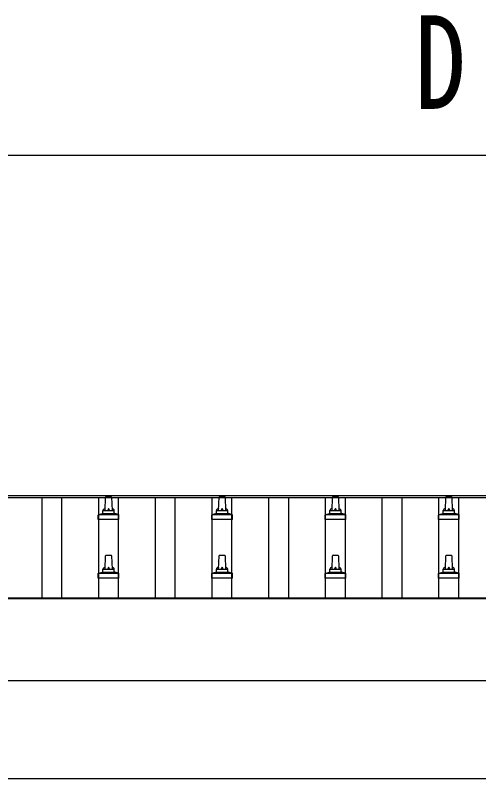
# Model space of a CAD drawing. Units: millimetres, scale not verified. Extents: x -21025 to 21025, y -14850 to 14850.
# Drawn here: x -13456 to -12639, y 2564 to 3910 of the extents above; entities that cross this region are included whole.
import ezdxf
from ezdxf.enums import TextEntityAlignment as Align

# ---------------------------------------------------------------- set-up
doc = ezdxf.new("R2010")
doc.units = ezdxf.units.MM
doc.header["$LTSCALE"] = 60
for name, color, linetype in [('0-5_YKK_13', 4, 'Continuous'), ('0-6_YKK_A1', 4, 'Continuous'), ('0-7_YKK_D', 6, 'Continuous')]:
    doc.layers.add(name, color=color, linetype=linetype)
doc.styles.add('ＭＳ ゴシック', font='')
doc.styles.get('ＭＳ ゴシック').set_extended_font_data('MS Gothic')

msp = doc.modelspace()

# ---------------------------------------------------------------- linework, layer by layer
at = {"layer": '0-5_YKK_13'}
for p, q in [((-13297.4, 3037.03), (-13296.67, 3060.56)), ((-13295.68, 3061.53), (-13287.13, 3061.53)), ((-13286.13, 3060.56), (-13285.4, 3037.03)), ((-13097.4, 3037.03), (-13096.67, 3060.56)), ((-13095.68, 3061.53), (-13087.13, 3061.53)), ((-13086.13, 3060.56), (-13085.4, 3037.03)), ((-12897.4, 3037.03), (-12896.67, 3060.56)), ((-12895.68, 3061.53), (-12887.13, 3061.53)), ((-12886.13, 3060.56), (-12885.4, 3037.03)), ((-12697.4, 3037.03), (-12696.67, 3060.56)), ((-12695.68, 3061.53), (-12687.13, 3061.53)), ((-12686.13, 3060.56), (-12685.4, 3037.03)), ((-13309.65, 3021.53), (-13309.65, 3029.25)), ((-13309.27, 3030.03), (-13273.53, 3030.03)), ((-13308.89, 3030.22), (-13302.17, 3031.85)), ((-13301.78, 3032.03), (-13281.02, 3032.03)), ((-13301.4, 3032.82), (-13301.4, 3037.03)), ((-13300.4, 3037.03), (-13282.4, 3037.03)), ((-13281.4, 3032.82), (-13281.4, 3037.03)), ((-13273.92, 3030.22), (-13280.64, 3031.85)), ((-13273.15, 3021.53), (-13273.15, 3029.25)), ((-13109.65, 3021.53), (-13109.65, 3029.25)), ((-13109.27, 3030.03), (-13073.53, 3030.03)), ((-13108.89, 3030.22), (-13102.17, 3031.85)), ((-13101.78, 3032.03), (-13081.02, 3032.03)), ((-13101.4, 3032.82), (-13101.4, 3037.03)), ((-13100.4, 3037.03), (-13082.4, 3037.03)), ((-13081.4, 3032.82), (-13081.4, 3037.03)), ((-13073.92, 3030.22), (-13080.64, 3031.85)), ((-13073.15, 3021.53), (-13073.15, 3029.25)), ((-12909.65, 3021.53), (-12909.65, 3029.25)), ((-12909.27, 3030.03), (-12873.53, 3030.03)), ((-12908.89, 3030.22), (-12902.17, 3031.85)), ((-12901.78, 3032.03), (-12881.02, 3032.03)), ((-12901.4, 3032.82), (-12901.4, 3037.03)), ((-12900.4, 3037.03), (-12882.4, 3037.03)), ((-12881.4, 3032.82), (-12881.4, 3037.03)), ((-12873.92, 3030.22), (-12880.64, 3031.85)), ((-12873.15, 3021.53), (-12873.15, 3029.25)), ((-12709.65, 3021.53), (-12709.65, 3029.25)), ((-12709.27, 3030.03), (-12673.53, 3030.03)), ((-12708.89, 3030.22), (-12702.17, 3031.85)), ((-12701.78, 3032.03), (-12681.02, 3032.03)), ((-12701.4, 3032.82), (-12701.4, 3037.03)), ((-12700.4, 3037.03), (-12682.4, 3037.03)), ((-12681.4, 3032.82), (-12681.4, 3037.03)), ((-12673.92, 3030.22), (-12680.64, 3031.85)), ((-12673.15, 3021.53), (-12673.15, 3029.25)), ((-13273.15, 3021.53), (-13309.65, 3021.53)), ((-13073.15, 3021.53), (-13109.65, 3021.53)), ((-12873.15, 3021.53), (-12909.65, 3021.53)), ((-12673.15, 3021.53), (-12709.65, 3021.53)), ((-13297.4, 2933.7), (-13296.67, 2957.22)), ((-13295.68, 2958.2), (-13287.13, 2958.2)), ((-13286.13, 2957.22), (-13285.4, 2933.7)), ((-13097.4, 2933.7), (-13096.67, 2957.22)), ((-13095.68, 2958.2), (-13087.13, 2958.2)), ((-13086.13, 2957.22), (-13085.4, 2933.7)), ((-12897.4, 2933.7), (-12896.67, 2957.22)), ((-12895.68, 2958.2), (-12887.13, 2958.2)), ((-12886.13, 2957.22), (-12885.4, 2933.7)), ((-12697.4, 2933.7), (-12696.67, 2957.22)), ((-12695.68, 2958.2), (-12687.13, 2958.2)), ((-12686.13, 2957.22), (-12685.4, 2933.7)), ((-13301.4, 2929.49), (-13301.4, 2933.7)), ((-13300.4, 2933.7), (-13282.4, 2933.7)), ((-13281.4, 2929.49), (-13281.4, 2933.7)), ((-13101.4, 2929.49), (-13101.4, 2933.7)), ((-13100.4, 2933.7), (-13082.4, 2933.7)), ((-13081.4, 2929.49), (-13081.4, 2933.7)), ((-12901.4, 2929.49), (-12901.4, 2933.7)), ((-12900.4, 2933.7), (-12882.4, 2933.7)), ((-12881.4, 2929.49), (-12881.4, 2933.7)), ((-12701.4, 2929.49), (-12701.4, 2933.7)), ((-12700.4, 2933.7), (-12682.4, 2933.7)), ((-12681.4, 2929.49), (-12681.4, 2933.7)), ((-13309.65, 2918.2), (-13309.65, 2925.91)), ((-13309.27, 2926.7), (-13273.53, 2926.7)), ((-13308.89, 2926.88), (-13302.17, 2928.51)), ((-13301.78, 2928.7), (-13281.02, 2928.7)), ((-13273.92, 2926.88), (-13280.64, 2928.51)), ((-13273.15, 2918.2), (-13273.15, 2925.91)), ((-13109.65, 2918.2), (-13109.65, 2925.91)), ((-13109.27, 2926.7), (-13073.53, 2926.7)), ((-13108.89, 2926.88), (-13102.17, 2928.51)), ((-13101.78, 2928.7), (-13081.02, 2928.7)), ((-13073.92, 2926.88), (-13080.64, 2928.51)), ((-13073.15, 2918.2), (-13073.15, 2925.91)), ((-12909.65, 2918.2), (-12909.65, 2925.91)), ((-12909.27, 2926.7), (-12873.53, 2926.7)), ((-12908.89, 2926.88), (-12902.17, 2928.51)), ((-12901.78, 2928.7), (-12881.02, 2928.7)), ((-12873.92, 2926.88), (-12880.64, 2928.51)), ((-12873.15, 2918.2), (-12873.15, 2925.91)), ((-12709.65, 2918.2), (-12709.65, 2925.91)), ((-12709.27, 2926.7), (-12673.53, 2926.7)), ((-12708.89, 2926.88), (-12702.17, 2928.51)), ((-12701.78, 2928.7), (-12681.02, 2928.7)), ((-12673.92, 2926.88), (-12680.64, 2928.51)), ((-12673.15, 2918.2), (-12673.15, 2925.91)), ((-13273.15, 2918.2), (-13309.65, 2918.2)), ((-13073.15, 2918.2), (-13109.65, 2918.2)), ((-12873.15, 2918.2), (-12909.65, 2918.2)), ((-12673.15, 2918.2), (-12709.65, 2918.2))]:
    msp.add_line(p, q, dxfattribs=at)
for centre, radius, start, end in [((-13295.68, 3060.53), 1, 90, 178.60509), ((-13287.13, 3060.53), 1, 1.39491, 90), ((-13095.68, 3060.53), 1, 90, 178.60509), ((-13087.13, 3060.53), 1, 1.39491, 90), ((-12895.68, 3060.53), 1, 90, 178.60509), ((-12887.13, 3060.53), 1, 1.39491, 90), ((-12695.68, 3060.53), 1, 90, 178.60509), ((-12687.13, 3060.53), 1, 1.39491, 90), ((-13308.65, 3029.25), 1, 103.62699, 180), ((-13302.4, 3032.82), 1, 283.62699, 0), ((-13297.32, 3036.4), 4.13, 90, 171.17633), ((-13300.4, 3036.03), 1, 90, 180), ((-13288.07, 3037.03), 4.83, 133.60282, 180), ((-13294.73, 3037.03), 4.83, 0, 46.39718), ((-13285.49, 3036.4), 4.13, 8.82367, 90), ((-13282.4, 3036.03), 1, 0, 90), ((-13280.4, 3032.82), 1, 180, 256.37301), ((-13274.15, 3029.25), 1, 0, 76.37301), ((-13108.65, 3029.25), 1, 103.62699, 180), ((-13102.4, 3032.82), 1, 283.62699, 0), ((-13097.32, 3036.4), 4.13, 90, 171.17633), ((-13100.4, 3036.03), 1, 90, 180), ((-13088.07, 3037.03), 4.83, 133.60282, 180), ((-13094.73, 3037.03), 4.83, 0, 46.39718), ((-13085.49, 3036.4), 4.13, 8.82367, 90), ((-13082.4, 3036.03), 1, 0, 90), ((-13080.4, 3032.82), 1, 180, 256.37301), ((-13074.15, 3029.25), 1, 0, 76.37301), ((-12908.65, 3029.25), 1, 103.62699, 180), ((-12902.4, 3032.82), 1, 283.62699, 0), ((-12897.32, 3036.4), 4.13, 90, 171.17633), ((-12900.4, 3036.03), 1, 90, 180), ((-12888.07, 3037.03), 4.83, 133.60282, 180), ((-12894.73, 3037.03), 4.83, 0, 46.39718), ((-12885.49, 3036.4), 4.13, 8.82367, 90), ((-12882.4, 3036.03), 1, 0, 90), ((-12880.4, 3032.82), 1, 180, 256.37301), ((-12874.15, 3029.25), 1, 0, 76.37301), ((-12708.65, 3029.25), 1, 103.62699, 180), ((-12702.4, 3032.82), 1, 283.62699, 0), ((-12697.32, 3036.4), 4.13, 90, 171.17633), ((-12700.4, 3036.03), 1, 90, 180), ((-12688.07, 3037.03), 4.83, 133.60282, 180), ((-12694.73, 3037.03), 4.83, 0, 46.39718), ((-12685.49, 3036.4), 4.13, 8.82367, 90), ((-12682.4, 3036.03), 1, 0, 90), ((-12680.4, 3032.82), 1, 180, 256.37301), ((-12674.15, 3029.25), 1, 0, 76.37301), ((-13295.68, 2957.2), 1, 90, 178.60509), ((-13287.13, 2957.2), 1, 1.39491, 90), ((-13095.68, 2957.2), 1, 90, 178.60509), ((-13087.13, 2957.2), 1, 1.39491, 90), ((-12895.68, 2957.2), 1, 90, 178.60509), ((-12887.13, 2957.2), 1, 1.39491, 90), ((-12695.68, 2957.2), 1, 90, 178.60509), ((-12687.13, 2957.2), 1, 1.39491, 90), ((-13297.32, 2933.07), 4.13, 90, 171.17633), ((-13300.4, 2932.7), 1, 90, 180), ((-13288.07, 2933.7), 4.83, 133.60282, 180), ((-13294.73, 2933.7), 4.83, 0, 46.39718), ((-13285.49, 2933.07), 4.13, 8.82367, 90), ((-13282.4, 2932.7), 1, 0, 90), ((-13097.32, 2933.07), 4.13, 90, 171.17633), ((-13100.4, 2932.7), 1, 90, 180), ((-13088.07, 2933.7), 4.83, 133.60282, 180), ((-13094.73, 2933.7), 4.83, 0, 46.39718), ((-13085.49, 2933.07), 4.13, 8.82367, 90), ((-13082.4, 2932.7), 1, 0, 90), ((-12897.32, 2933.07), 4.13, 90, 171.17633), ((-12900.4, 2932.7), 1, 90, 180), ((-12888.07, 2933.7), 4.83, 133.60282, 180), ((-12894.73, 2933.7), 4.83, 0, 46.39718), ((-12885.49, 2933.07), 4.13, 8.82367, 90), ((-12882.4, 2932.7), 1, 0, 90), ((-12697.32, 2933.07), 4.13, 90, 171.17633), ((-12700.4, 2932.7), 1, 90, 180), ((-12688.07, 2933.7), 4.83, 133.60282, 180), ((-12694.73, 2933.7), 4.83, 0, 46.39718), ((-12685.49, 2933.07), 4.13, 8.82367, 90), ((-12682.4, 2932.7), 1, 0, 90), ((-13308.65, 2925.91), 1, 103.62699, 180), ((-13302.4, 2929.49), 1, 283.62699, 0), ((-13280.4, 2929.49), 1, 180, 256.37301), ((-13274.15, 2925.91), 1, 0, 76.37301), ((-13108.65, 2925.91), 1, 103.62699, 180), ((-13102.4, 2929.49), 1, 283.62699, 0), ((-13080.4, 2929.49), 1, 180, 256.37301), ((-13074.15, 2925.91), 1, 0, 76.37301), ((-12908.65, 2925.91), 1, 103.62699, 180), ((-12902.4, 2929.49), 1, 283.62699, 0), ((-12880.4, 2929.49), 1, 180, 256.37301), ((-12874.15, 2925.91), 1, 0, 76.37301), ((-12708.65, 2925.91), 1, 103.62699, 180), ((-12702.4, 2929.49), 1, 283.62699, 0), ((-12680.4, 2929.49), 1, 180, 256.37301), ((-12674.15, 2925.91), 1, 0, 76.37301)]:
    msp.add_arc(centre, radius, start, end, dxfattribs=at)
at = {"layer": '0-6_YKK_A1'}
for p, q in [((-17514.4, 3063.55), (-9713.9, 3063.55)), ((-17514.4, 3059.96), (-9691.4, 3059.96)), ((-13408.9, 2883.51), (-13408.9, 3059.96)), ((-13373.9, 2883.51), (-13373.9, 3059.96)), ((-13308.9, 2883.51), (-13308.9, 3059.96)), ((-13273.9, 2883.51), (-13273.9, 3059.96)), ((-13208.9, 2883.51), (-13208.9, 3059.96)), ((-13173.9, 2883.51), (-13173.9, 3059.96)), ((-13108.9, 2883.51), (-13108.9, 3059.96)), ((-13073.9, 2883.51), (-13073.9, 3059.96)), ((-13008.9, 2883.51), (-13008.9, 3059.96)), ((-12973.9, 2883.51), (-12973.9, 3059.96)), ((-12908.9, 2883.51), (-12908.9, 3059.96)), ((-12873.9, 2883.51), (-12873.9, 3059.96)), ((-12808.9, 2883.51), (-12808.9, 3059.96)), ((-12773.9, 2883.51), (-12773.9, 3059.96)), ((-12708.9, 2883.51), (-12708.9, 3059.96)), ((-12673.9, 2883.51), (-12673.9, 3059.96)), ((-17514.4, 2883.51), (-11501.4, 2883.51)), ((-17509.7, 2881.95), (-11501.4, 2881.95)), ((-11501.4, 2737.08), (-17509.7, 2737.08)), ((-11506.4, 2564.44), (-17397.75, 2564.44))]:
    msp.add_line(p, q, dxfattribs=at)
at = {"layer": '0-7_YKK_D'}
msp.add_line((-17276.4, 3663.55), (-8106.4, 3663.55), dxfattribs=at)

# ---------------------------------------------------------------- texts
at = {"layer": '0-7_YKK_D', "style": 'ＭＳ ゴシック', "width": 0.8}
msp.add_text('D', height=165, dxfattribs=at).set_placement((-12751.4, 3695.55), align=Align.BOTTOM_LEFT)

doc.saveas('drawing.dxf')
